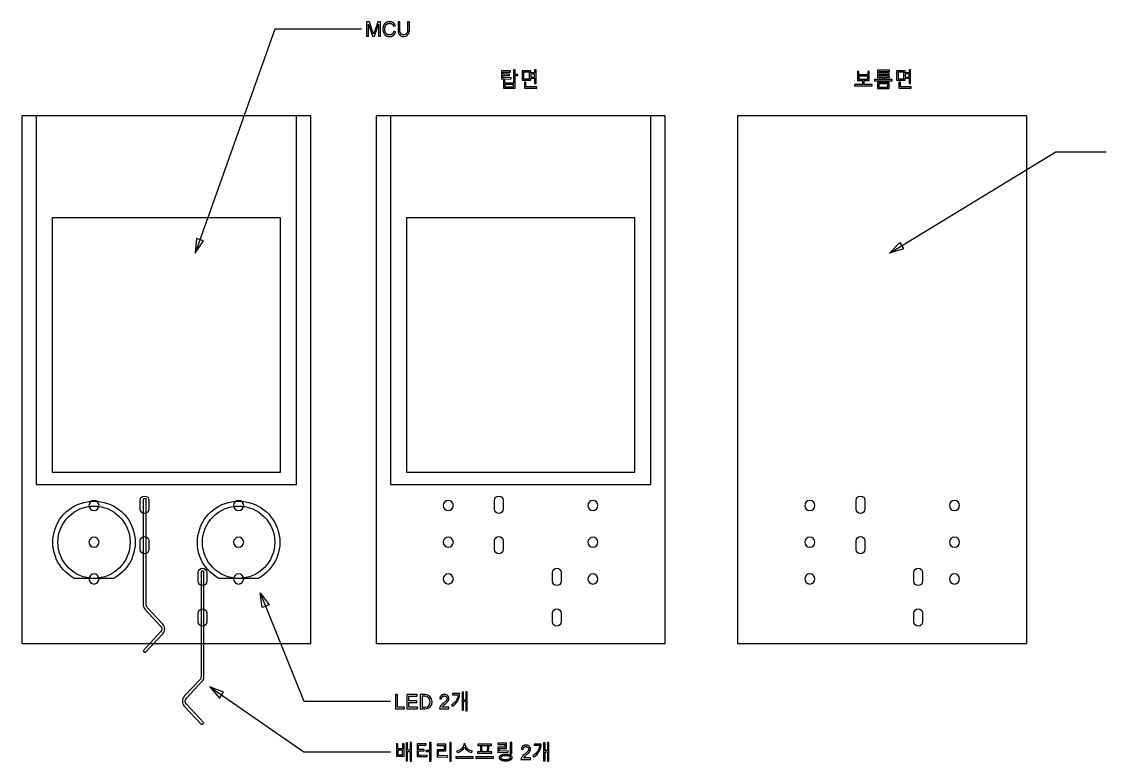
# Model space of a CAD drawing. Header units: millimetres. Extents: x 1 to 126, y -24 to 75.
# Drawn here: x 5.5 to 80.5, y -23.7 to 27.5 of the extents above; entities that cross this region are included whole.
import ezdxf

# ---------------------------------------------------------------- set-up
doc = ezdxf.new("R2010")
doc.units = ezdxf.units.MM
doc.header["$MEASUREMENT"] = 0
doc.layers.add('PCB도면', color=18, linetype='Continuous', true_color=0x000000)

msp = doc.modelspace()

# ---------------------------------------------------------------- linework, layer by layer
at = {"layer": 'PCB도면'}
for points in [[(29, 27), (23, 27), (17.5, 11.5), (18.07, 12.359), (17.599, 12.526), (17.5, 11.5)], [(65.5, 11.5), (66.224, 12.233), (66.484, 11.806), (65.5, 11.5), (77, 18.5), (80.5, 18.5)], [(22, -12), (22.604, -12.836), (22.139, -13.021), (22, -12), (25, -19.5), (31, -19.5)], [(18.5, -18.5), (19.18, -19.275), (19.464, -18.864), (18.5, -18.5), (25, -23), (31, -23)]]:
    msp.add_lwpolyline(points, dxfattribs=at)
for points in [[(29.888, 26.806), (29.835, 26.646), (29.787, 26.793), (29.552, 27.499), (29.353, 27.499), (29.353, 26.503), (29.48, 26.503), (29.48, 27.351), (29.768, 26.503), (29.887, 26.503), (30.177, 27.336), (30.177, 26.503), (30.304, 26.503), (30.304, 27.499), (30.126, 27.499)], [(31.227, 26.852), (31.223, 26.836), (31.219, 26.821), (31.215, 26.807), (31.213, 26.8), (31.21, 26.793), (31.208, 26.786), (31.205, 26.779), (31.202, 26.773), (31.2, 26.766), (31.197, 26.76), (31.194, 26.754), (31.191, 26.748), (31.187, 26.742), (31.184, 26.736), (31.181, 26.73), (31.177, 26.724), (31.174, 26.719), (31.17, 26.714), (31.166, 26.708), (31.162, 26.703), (31.158, 26.698), (31.154, 26.693), (31.15, 26.688), (31.146, 26.684), (31.141, 26.679), (31.137, 26.675), (31.132, 26.671), (31.128, 26.666), (31.123, 26.662), (31.118, 26.658), (31.113, 26.655), (31.108, 26.651), (31.103, 26.647), (31.098, 26.644), (31.093, 26.641), (31.088, 26.637), (31.082, 26.634), (31.077, 26.631), (31.072, 26.629), (31.066, 26.626), (31.061, 26.623), (31.055, 26.621), (31.049, 26.619), (31.044, 26.617), (31.038, 26.614), (31.032, 26.613), (31.026, 26.611), (31.02, 26.609), (31.014, 26.607), (31.008, 26.606), (31.001, 26.605), (30.995, 26.604), (30.989, 26.602), (30.982, 26.602), (30.976, 26.601), (30.969, 26.6), (30.963, 26.6), (30.956, 26.599), (30.949, 26.599), (30.942, 26.599), (30.935, 26.599), (30.924, 26.599), (30.913, 26.599), (30.902, 26.6), (30.891, 26.601), (30.88, 26.603), (30.869, 26.605), (30.858, 26.607), (30.848, 26.61), (30.837, 26.613), (30.827, 26.617), (30.816, 26.621), (30.806, 26.625), (30.796, 26.629), (30.786, 26.634), (30.776, 26.64), (30.766, 26.645), (30.761, 26.648), (30.757, 26.651), (30.752, 26.655), (30.747, 26.658), (30.743, 26.661), (30.738, 26.665), (30.734, 26.668), (30.73, 26.672), (30.726, 26.676), (30.721, 26.679), (30.717, 26.683), (30.713, 26.687), (30.71, 26.691), (30.706, 26.695), (30.702, 26.7), (30.698, 26.704), (30.695, 26.709), (30.691, 26.713), (30.688, 26.718), (30.685, 26.723), (30.681, 26.727), (30.678, 26.732), (30.675, 26.737), (30.672, 26.742), (30.669, 26.748), (30.666, 26.753), (30.663, 26.758), (30.661, 26.764), (30.658, 26.769), (30.656, 26.775), (30.651, 26.787), (30.646, 26.799), (30.642, 26.811), (30.638, 26.823), (30.635, 26.836), (30.631, 26.849), (30.628, 26.863), (30.626, 26.876), (30.623, 26.89), (30.621, 26.904), (30.619, 26.918), (30.618, 26.933), (30.616, 26.947), (30.615, 26.962), (30.615, 26.978), (30.614, 26.993), (30.614, 27.009), (30.614, 27.021), (30.615, 27.033), (30.615, 27.046), (30.616, 27.058), (30.617, 27.07), (30.619, 27.082), (30.62, 27.094), (30.622, 27.106), (30.624, 27.118), (30.626, 27.13), (30.629, 27.141), (30.632, 27.153), (30.635, 27.165), (30.638, 27.177), (30.642, 27.188), (30.645, 27.2), (30.649, 27.211), (30.652, 27.217), (30.654, 27.222), (30.656, 27.228), (30.659, 27.233), (30.661, 27.239), (30.664, 27.244), (30.667, 27.249), (30.669, 27.254), (30.672, 27.259), (30.675, 27.264), (30.678, 27.269), (30.681, 27.274), (30.685, 27.279), (30.688, 27.283), (30.691, 27.288), (30.695, 27.292), (30.699, 27.297), (30.702, 27.301), (30.706, 27.305), (30.71, 27.31), (30.714, 27.314), (30.718, 27.318), (30.722, 27.322), (30.726, 27.326), (30.731, 27.33), (30.735, 27.333), (30.739, 27.337), (30.744, 27.341), (30.749, 27.344), (30.753, 27.348), (30.758, 27.351), (30.763, 27.354), (30.768, 27.358), (30.773, 27.361), (30.779, 27.364), (30.784, 27.367), (30.789, 27.369), (30.794, 27.372), (30.8, 27.374), (30.805, 27.377), (30.811, 27.379), (30.817, 27.381), (30.822, 27.383), (30.828, 27.385), (30.834, 27.387), (30.84, 27.389), (30.846, 27.391), (30.852, 27.392), (30.859, 27.394), (30.865, 27.395), (30.871, 27.396), (30.878, 27.397), (30.884, 27.399), (30.891, 27.399), (30.904, 27.401), (30.918, 27.402), (30.931, 27.403), (30.946, 27.403), (30.958, 27.403), (30.97, 27.402), (30.982, 27.401), (30.988, 27.4), (30.993, 27.4), (30.999, 27.399), (31.005, 27.398), (31.01, 27.397), (31.016, 27.396), (31.021, 27.395), (31.027, 27.393), (31.032, 27.392), (31.037, 27.39), (31.042, 27.389), (31.047, 27.387), (31.052, 27.385), (31.057, 27.383), (31.062, 27.381), (31.067, 27.379), (31.072, 27.377), (31.076, 27.375), (31.081, 27.373), (31.086, 27.37), (31.09, 27.368), (31.094, 27.365), (31.099, 27.362), (31.103, 27.359), (31.107, 27.356), (31.111, 27.353), (31.116, 27.35), (31.12, 27.347), (31.123, 27.343), (31.127, 27.34), (31.131, 27.336), (31.135, 27.333), (31.139, 27.329), (31.142, 27.325), (31.146, 27.321), (31.15, 27.316), (31.153, 27.312), (31.156, 27.308), (31.16, 27.303), (31.163, 27.299), (31.166, 27.294), (31.169, 27.289), (31.173, 27.284), (31.176, 27.279), (31.179, 27.274), (31.182, 27.268), (31.187, 27.257), (31.193, 27.246), (31.198, 27.234), (31.203, 27.221), (31.208, 27.208), (31.212, 27.195), (31.342, 27.226), (31.336, 27.243), (31.334, 27.251), (31.331, 27.259), (31.328, 27.267), (31.325, 27.275), (31.321, 27.283), (31.318, 27.291), (31.314, 27.298), (31.311, 27.306), (31.307, 27.313), (31.303, 27.32), (31.299, 27.327), (31.295, 27.334), (31.291, 27.341), (31.286, 27.348), (31.282, 27.355), (31.277, 27.361), (31.272, 27.368), (31.267, 27.374), (31.262, 27.38), (31.257, 27.386), (31.252, 27.392), (31.247, 27.398), (31.241, 27.403), (31.236, 27.409), (31.23, 27.414), (31.224, 27.42), (31.218, 27.425), (31.212, 27.43), (31.206, 27.435), (31.2, 27.44), (31.193, 27.444), (31.187, 27.449), (31.18, 27.453), (31.174, 27.457), (31.167, 27.461), (31.16, 27.465), (31.153, 27.469), (31.146, 27.473), (31.139, 27.476), (31.131, 27.48), (31.124, 27.483), (31.117, 27.486), (31.109, 27.489), (31.101, 27.492), (31.094, 27.494), (31.086, 27.497), (31.078, 27.499), (31.07, 27.501), (31.062, 27.503), (31.054, 27.505), (31.046, 27.507), (31.037, 27.508), (31.029, 27.51), (31.02, 27.511), (31.011, 27.512), (31.003, 27.513), (30.994, 27.514), (30.985, 27.514), (30.967, 27.515), (30.948, 27.516), (30.932, 27.515), (30.916, 27.515), (30.9, 27.513), (30.884, 27.512), (30.868, 27.51), (30.853, 27.507), (30.837, 27.504), (30.822, 27.501), (30.807, 27.496), (30.792, 27.492), (30.777, 27.487), (30.763, 27.482), (30.749, 27.476), (30.734, 27.469), (30.72, 27.462), (30.707, 27.455), (30.693, 27.447), (30.686, 27.443), (30.68, 27.439), (30.674, 27.435), (30.667, 27.431), (30.661, 27.426), (30.655, 27.422), (30.649, 27.417), (30.643, 27.412), (30.637, 27.407), (30.631, 27.402), (30.626, 27.397), (30.62, 27.392), (30.615, 27.387), (30.61, 27.381), (30.604, 27.376), (30.599, 27.37), (30.594, 27.364), (30.589, 27.358), (30.584, 27.352), (30.58, 27.346), (30.575, 27.34), (30.57, 27.334), (30.566, 27.327), (30.562, 27.321), (30.557, 27.314), (30.553, 27.307), (30.545, 27.294), (30.537, 27.279), (30.53, 27.265), (30.524, 27.25), (30.517, 27.234), (30.512, 27.219), (30.506, 27.203), (30.501, 27.187), (30.497, 27.17), (30.493, 27.154), (30.49, 27.137), (30.487, 27.119), (30.484, 27.101), (30.482, 27.083), (30.48, 27.065), (30.479, 27.046), (30.478, 27.027), (30.478, 27.008), (30.478, 26.99), (30.479, 26.973), (30.48, 26.955), (30.482, 26.938), (30.483, 26.921), (30.486, 26.904), (30.488, 26.887), (30.491, 26.87), (30.495, 26.853), (30.499, 26.837), (30.503, 26.821), (30.508, 26.804), (30.513, 26.788), (30.518, 26.773), (30.524, 26.757), (30.531, 26.741), (30.537, 26.726), (30.545, 26.711), (30.552, 26.697), (30.56, 26.683), (30.564, 26.676), (30.568, 26.669), (30.573, 26.663), (30.577, 26.656), (30.581, 26.65), (30.586, 26.644), (30.591, 26.637), (30.595, 26.631), (30.6, 26.626), (30.605, 26.62), (30.61, 26.614), (30.615, 26.609), (30.621, 26.603), (30.626, 26.598), (30.631, 26.593), (30.637, 26.588), (30.642, 26.583), (30.648, 26.578), (30.654, 26.573), (30.66, 26.568), (30.666, 26.564), (30.672, 26.559), (30.678, 26.555), (30.684, 26.551), (30.69, 26.547), (30.697, 26.543), (30.704, 26.539), (30.71, 26.536), (30.717, 26.532), (30.724, 26.529), (30.731, 26.526), (30.738, 26.522), (30.746, 26.519), (30.753, 26.517), (30.761, 26.514), (30.768, 26.511), (30.776, 26.509), (30.784, 26.506), (30.792, 26.504), (30.8, 26.502), (30.809, 26.5), (30.817, 26.498), (30.834, 26.495), (30.852, 26.492), (30.87, 26.49), (30.888, 26.488), (30.907, 26.487), (30.926, 26.486), (30.946, 26.486), (30.966, 26.486), (30.975, 26.486), (30.984, 26.487), (30.994, 26.488), (31.003, 26.489), (31.012, 26.49), (31.021, 26.491), (31.03, 26.492), (31.039, 26.494), (31.048, 26.496), (31.056, 26.498), (31.065, 26.5), (31.073, 26.502), (31.082, 26.504), (31.09, 26.507), (31.098, 26.51), (31.106, 26.513), (31.114, 26.516), (31.122, 26.519), (31.13, 26.522), (31.137, 26.526), (31.145, 26.53), (31.153, 26.534), (31.16, 26.538), (31.167, 26.542), (31.175, 26.546), (31.182, 26.551), (31.189, 26.555), (31.196, 26.56), (31.202, 26.565), (31.209, 26.571), (31.216, 26.576), (31.222, 26.582), (31.229, 26.587), (31.235, 26.593), (31.241, 26.599), (31.247, 26.605), (31.253, 26.612), (31.259, 26.618), (31.265, 26.625), (31.27, 26.632), (31.276, 26.639), (31.281, 26.646), (31.286, 26.653), (31.291, 26.66), (31.296, 26.668), (31.301, 26.675), (31.305, 26.683), (31.31, 26.691), (31.314, 26.699), (31.318, 26.708), (31.322, 26.716), (31.326, 26.725), (31.33, 26.733), (31.334, 26.742), (31.337, 26.751), (31.341, 26.76), (31.347, 26.779), (31.353, 26.799), (31.359, 26.819)], [(38.869, 23.635), (38.781, 23.635), (38.781, 23.791), (39.233, 23.791), (39.233, 23.88), (38.781, 23.88), (38.781, 24.034), (39.3, 24.034), (39.3, 24.123), (38.681, 24.123), (38.681, 23.546), (39.347, 23.559), (39.34, 23.645)], [(39.613, 23.781), (39.81, 23.781), (39.81, 23.871), (39.613, 23.871), (39.613, 24.188), (39.512, 24.188), (39.512, 23.511), (39.613, 23.511)], [(40.968, 23.231), (41.07, 23.231), (41.07, 24.188), (40.968, 24.188), (40.968, 23.985), (40.707, 23.985), (40.707, 24.114), (40.105, 24.114), (40.105, 23.47), (40.707, 23.47), (40.707, 23.599), (40.968, 23.599)], [(40.605, 24.024), (40.207, 24.024), (40.207, 23.56), (40.605, 23.56)], [(63.747, 23.446), (64.106, 23.446), (64.106, 24.075), (64.006, 24.075), (64.006, 23.849), (63.385, 23.849), (63.385, 24.075), (63.284, 24.075), (63.284, 23.446), (63.644, 23.446), (63.644, 23.164), (63.088, 23.164), (63.088, 23.074), (64.304, 23.074), (64.304, 23.164), (63.747, 23.164)], [(64.479, 23.421), (65.695, 23.421), (65.695, 23.51), (65.139, 23.51), (65.139, 23.645), (65.514, 23.645), (65.514, 23.736), (64.782, 23.736), (64.782, 23.857), (65.475, 23.857), (65.475, 23.945), (64.782, 23.945), (64.782, 24.069), (65.497, 24.069), (65.497, 24.159), (64.681, 24.159), (64.681, 23.645), (65.037, 23.645), (65.037, 23.51), (64.479, 23.51)], [(66.859, 23.231), (66.961, 23.231), (66.961, 24.188), (66.859, 24.188), (66.859, 23.985), (66.598, 23.985), (66.598, 24.114), (65.997, 24.114), (65.997, 23.47), (66.598, 23.47), (66.598, 23.599), (66.859, 23.599)], [(66.497, 24.024), (66.099, 24.024), (66.099, 23.56), (66.497, 23.56)], [(38.816, 22.914), (39.613, 22.914), (39.613, 23.438), (39.513, 23.438), (39.513, 23.255), (38.916, 23.255), (38.916, 23.438), (38.816, 23.438)], [(40.268, 22.915), (41.11, 22.915), (41.11, 23.005), (40.37, 23.005), (40.37, 23.328), (40.268, 23.328)], [(40.968, 23.897), (40.707, 23.897), (40.707, 23.686), (40.968, 23.686)], [(64.006, 23.757), (63.385, 23.757), (63.385, 23.539), (64.006, 23.539)], [(64.678, 22.904), (65.496, 22.904), (65.496, 23.312), (64.678, 23.312)], [(66.16, 22.915), (67.001, 22.915), (67.001, 23.005), (66.262, 23.005), (66.262, 23.328), (66.16, 23.328)], [(66.859, 23.897), (66.598, 23.897), (66.598, 23.686), (66.859, 23.686)], [(39.513, 23.166), (38.916, 23.166), (38.916, 23.003), (39.513, 23.003)], [(65.396, 23.221), (64.778, 23.221), (64.778, 22.995), (65.396, 22.995)], [(5.5, 21), (5.5, -15.5), (25.5, -15.5), (25.5, 21)], [(6.5, -4.5), (24.5, -4.5), (24.5, 21), (6.5, 21)], [(30, 21), (30, -15.5), (50, -15.5), (50, 21)], [(31, -4.5), (49, -4.5), (49, 21), (31, 21)], [(55, 21), (55, -15.5), (75, -15.5), (75, 21)], [(23.4, -3.645), (23.4, 13.955), (7.6, 13.955), (7.6, -3.645)], [(47.9, -3.645), (47.9, 13.955), (32.1, 13.955), (32.1, -3.645)], [(31.352, -20.033), (31.974, -20.033), (31.974, -19.915), (31.484, -19.915), (31.484, -19.037), (31.352, -19.037)], [(32.134, -20.033), (32.877, -20.033), (32.877, -19.915), (32.266, -19.915), (32.266, -19.576), (32.817, -19.576), (32.817, -19.459), (32.266, -19.459), (32.266, -19.154), (32.854, -19.154), (32.854, -19.037), (32.134, -19.037)], [(36.212, -20.155), (36.313, -20.155), (36.313, -18.844), (36.212, -18.844), (36.212, -19.414), (36.049, -19.414), (36.049, -18.871), (35.949, -18.871), (35.949, -20.115), (36.049, -20.115), (36.049, -19.504), (36.212, -19.504)], [(31.416, -23.3), (31.944, -23.3), (31.944, -22.439), (31.842, -22.439), (31.842, -22.789), (31.516, -22.789), (31.516, -22.439), (31.416, -22.439)], [(32.352, -23.655), (32.454, -23.655), (32.454, -22.344), (32.352, -22.344), (32.352, -22.88), (32.189, -22.88), (32.189, -22.371), (32.089, -22.371), (32.089, -23.615), (32.189, -23.615), (32.189, -22.971), (32.352, -22.971)], [(33.107, -23.243), (32.95, -23.243), (32.95, -22.921), (33.333, -22.921), (33.333, -22.833), (32.95, -22.833), (32.95, -22.548), (33.476, -22.548), (33.476, -22.456), (32.849, -22.456), (32.849, -23.332), (33.548, -23.314), (33.541, -23.226)], [(33.704, -23.655), (33.806, -23.655), (33.806, -22.344), (33.704, -22.344), (33.704, -22.897), (33.447, -22.897), (33.447, -22.986), (33.704, -22.986)], [(34.219, -23.372), (34.957, -23.342), (34.945, -23.254), (34.321, -23.282), (34.321, -22.94), (34.819, -22.94), (34.819, -22.46), (34.219, -22.46), (34.219, -22.55), (34.717, -22.55), (34.717, -22.853), (34.219, -22.853)], [(35.094, -23.655), (35.196, -23.655), (35.196, -22.344), (35.094, -22.344)], [(37.032, -22.469), (37.032, -22.56), (37.99, -22.56), (37.99, -22.469)], [(39.147, -23.023), (39.132, -22.935), (38.533, -22.957), (38.533, -22.759), (39.019, -22.759), (39.019, -22.4), (38.433, -22.4), (38.433, -22.489), (38.919, -22.489), (38.919, -22.671), (38.433, -22.671), (38.433, -23.047)], [(39.282, -23.13), (39.384, -23.13), (39.384, -22.344), (39.282, -22.344)], [(41.853, -23.655), (41.954, -23.655), (41.954, -22.344), (41.853, -22.344), (41.853, -22.914), (41.69, -22.914), (41.69, -22.371), (41.59, -22.371), (41.59, -23.615), (41.69, -23.615), (41.69, -23.004), (41.853, -23.004)], [(31.842, -22.878), (31.516, -22.878), (31.516, -23.211), (31.842, -23.211)], [(37.785, -22.997), (37.804, -22.628), (37.704, -22.628), (37.685, -22.997), (37.334, -22.997), (37.317, -22.628), (37.217, -22.628), (37.234, -22.997), (37.016, -22.997), (37.016, -23.086), (38.006, -23.086), (38.006, -22.997)], [(36.728, -23.435), (36.728, -23.345), (35.512, -23.345), (35.512, -23.435)], [(36.903, -23.446), (38.119, -23.446), (38.119, -23.356), (36.903, -23.356)]]:
    msp.add_lwpolyline(points, close=True, dxfattribs=at)
for points in [[(32.306, 26.923), (32.306, 27.499), (32.175, 27.499), (32.175, 26.924, -1.253764), (31.655, 26.924), (31.655, 27.499), (31.523, 27.499), (31.523, 26.923, 1.117104)], [(11.868, -11), (9.132, -11, -3.909695)], [(13.7, -5.6, -1), (14.3, -5.6), (14.3, -6.2, -1), (13.7, -6.2)], [(14.181, -13.008, -0.189969), (14.1, -12.803), (14.1, -5.5), (13.9, -5.5), (13.9, -12.803, 0.189969), (14.034, -13.144), (15.109, -14.295, -0.394163), (15.109, -14.705), (13.9, -16), (14.046, -16.136), (15.255, -14.841, 0.394163), (15.255, -14.159)], [(21.868, -11), (19.132, -11, -3.909695)], [(38.2, -5.6, -1), (38.8, -5.6), (38.8, -6.2, -1), (38.2, -6.2)], [(63.2, -5.6, -1), (63.8, -5.6), (63.8, -6.2, -1), (63.2, -6.2)], [(13.7, -8.4, -1), (14.3, -8.4), (14.3, -9, -1), (13.7, -9)], [(38.2, -8.4, -1), (38.8, -8.4), (38.8, -9, -1), (38.2, -9)], [(63.2, -8.4, -1), (63.8, -8.4), (63.8, -9, -1), (63.2, -9)], [(17.9, -17.803, -0.189969), (17.819, -18.008), (16.745, -19.159, 0.394163), (16.745, -19.841), (17.954, -21.136), (18.1, -21), (16.891, -19.705, -0.394163), (16.891, -19.295), (17.966, -18.144, 0.189969), (18.1, -17.803), (18.1, -10.5), (17.9, -10.5)], [(17.7, -10.6, -1), (18.3, -10.6), (18.3, -11.2, -1), (17.7, -11.2)], [(42.2, -10.6, -1), (42.8, -10.6), (42.8, -11.2, -1), (42.2, -11.2)], [(67.2, -10.6, -1), (67.8, -10.6), (67.8, -11.2, -1), (67.2, -11.2)], [(17.7, -13.4, -1), (18.3, -13.4), (18.3, -14, -1), (17.7, -14)], [(42.2, -13.4, -1), (42.8, -13.4), (42.8, -14, -1), (42.2, -14)], [(67.2, -13.4, -1), (67.8, -13.4), (67.8, -14, -1), (67.2, -14)], [(33.418, -20.033, 0.955563), (33.402, -19.037), (33.059, -19.037), (33.059, -20.033)], [(33.404, -19.915, 0.921655), (33.4, -19.154), (33.191, -19.154), (33.191, -19.915)], [(34.385, -20.033), (35.043, -20.033), (35.043, -19.915), (34.555, -19.915), (34.748, -19.724), (34.809, -19.671), (34.861, -19.624), (34.883, -19.603), (34.903, -19.583), (34.921, -19.565), (34.936, -19.548), (34.95, -19.532), (34.963, -19.517), (34.969, -19.509), (34.974, -19.501), (34.98, -19.494), (34.985, -19.486), (34.99, -19.478), (34.995, -19.471), (34.999, -19.463), (35.003, -19.456), (35.007, -19.448), (35.011, -19.441), (35.014, -19.434), (35.018, -19.427), (35.021, -19.419), (35.023, -19.412), (35.026, -19.405), (35.028, -19.398), (35.031, -19.39), (35.033, -19.383), (35.034, -19.376), (35.036, -19.368), (35.037, -19.361), (35.039, -19.354), (35.04, -19.346), (35.041, -19.339), (35.041, -19.331), (35.042, -19.324), (35.042, -19.317), (35.042, -19.309), (35.042, -19.302), (35.042, -19.295), (35.041, -19.287), (35.041, -19.28), (35.04, -19.273), (35.039, -19.266), (35.038, -19.26), (35.037, -19.253), (35.036, -19.246), (35.034, -19.239), (35.032, -19.233), (35.03, -19.226), (35.028, -19.22), (35.026, -19.214), (35.024, -19.207), (35.021, -19.201), (35.019, -19.195), (35.016, -19.189), (35.013, -19.183), (35.009, -19.177), (35.006, -19.171), (35.003, -19.165), (34.999, -19.16), (34.995, -19.154), (34.991, -19.149), (34.987, -19.143), (34.983, -19.138), (34.978, -19.133), (34.973, -19.127), (34.969, -19.122), (34.964, -19.117), (34.959, -19.112), (34.953, -19.107), (34.948, -19.102), (34.942, -19.098), (34.937, -19.093), (34.931, -19.089), (34.925, -19.085), (34.919, -19.081), (34.913, -19.077), (34.907, -19.074), (34.9, -19.07), (34.894, -19.067), (34.887, -19.064), (34.881, -19.061), (34.874, -19.058), (34.867, -19.055), (34.86, -19.052), (34.853, -19.05), (34.846, -19.048), (34.838, -19.046), (34.831, -19.044), (34.823, -19.042), (34.815, -19.04), (34.808, -19.039), (34.8, -19.038), (34.792, -19.036), (34.783, -19.035), (34.775, -19.035), (34.767, -19.034), (34.758, -19.033), (34.749, -19.033), (34.741, -19.033), (34.732, -19.033), (34.714, -19.033), (34.706, -19.033), (34.697, -19.034), (34.689, -19.034), (34.68, -19.035), (34.672, -19.036), (34.664, -19.037), (34.656, -19.038), (34.649, -19.04), (34.641, -19.041), (34.633, -19.043), (34.626, -19.045), (34.618, -19.047), (34.611, -19.049), (34.604, -19.051), (34.597, -19.054), (34.59, -19.056), (34.583, -19.059), (34.577, -19.062), (34.57, -19.064), (34.564, -19.068), (34.557, -19.071), (34.551, -19.074), (34.545, -19.078), (34.539, -19.081), (34.533, -19.085), (34.527, -19.089), (34.522, -19.093), (34.516, -19.098), (34.511, -19.102), (34.505, -19.107), (34.5, -19.111), (34.495, -19.116), (34.49, -19.121), (34.485, -19.126), (34.481, -19.131), (34.476, -19.137), (34.472, -19.142), (34.468, -19.148), (34.464, -19.153), (34.46, -19.159), (34.456, -19.165), (34.452, -19.171), (34.449, -19.177), (34.445, -19.184), (34.442, -19.19), (34.439, -19.197), (34.436, -19.204), (34.433, -19.21), (34.431, -19.217), (34.428, -19.225), (34.426, -19.232), (34.423, -19.239), (34.421, -19.247), (34.419, -19.255), (34.417, -19.262), (34.416, -19.27), (34.414, -19.278), (34.413, -19.287), (34.411, -19.295), (34.41, -19.303), (34.409, -19.312), (34.408, -19.321), (34.534, -19.334), (34.534, -19.328), (34.534, -19.322), (34.535, -19.316), (34.535, -19.311), (34.535, -19.305), (34.536, -19.3), (34.537, -19.294), (34.538, -19.289), (34.538, -19.284), (34.54, -19.279), (34.541, -19.274), (34.542, -19.269), (34.543, -19.264), (34.545, -19.259), (34.546, -19.255), (34.548, -19.25), (34.549, -19.245), (34.551, -19.241), (34.553, -19.237), (34.555, -19.232), (34.557, -19.228), (34.56, -19.224), (34.562, -19.22), (34.564, -19.216), (34.567, -19.212), (34.57, -19.208), (34.572, -19.204), (34.575, -19.201), (34.578, -19.197), (34.581, -19.194), (34.584, -19.19), (34.588, -19.187), (34.591, -19.184), (34.594, -19.18), (34.598, -19.177), (34.601, -19.174), (34.605, -19.172), (34.609, -19.169), (34.613, -19.166), (34.616, -19.164), (34.62, -19.161), (34.624, -19.159), (34.628, -19.157), (34.632, -19.155), (34.637, -19.153), (34.641, -19.151), (34.645, -19.149), (34.649, -19.147), (34.654, -19.145), (34.658, -19.144), (34.663, -19.143), (34.668, -19.141), (34.672, -19.14), (34.677, -19.139), (34.682, -19.138), (34.687, -19.137), (34.692, -19.136), (34.697, -19.136), (34.702, -19.135), (34.707, -19.135), (34.713, -19.134), (34.718, -19.134), (34.723, -19.134), (34.729, -19.134), (34.734, -19.134), (34.739, -19.134), (34.744, -19.134), (34.749, -19.135), (34.754, -19.135), (34.759, -19.136), (34.764, -19.136), (34.769, -19.137), (34.773, -19.138), (34.778, -19.139), (34.783, -19.14), (34.787, -19.141), (34.792, -19.142), (34.796, -19.143), (34.8, -19.145), (34.805, -19.146), (34.809, -19.148), (34.813, -19.15), (34.817, -19.152), (34.821, -19.153), (34.825, -19.155), (34.829, -19.158), (34.833, -19.16), (34.836, -19.162), (34.84, -19.165), (34.844, -19.167), (34.847, -19.17), (34.851, -19.172), (34.854, -19.175), (34.858, -19.178), (34.861, -19.181), (34.864, -19.184), (34.87, -19.19), (34.873, -19.194), (34.876, -19.197), (34.879, -19.2), (34.882, -19.204), (34.885, -19.207), (34.887, -19.21), (34.889, -19.214), (34.892, -19.217), (34.894, -19.221), (34.896, -19.225), (34.898, -19.228), (34.9, -19.232), (34.902, -19.236), (34.903, -19.239), (34.905, -19.243), (34.906, -19.247), (34.908, -19.251), (34.909, -19.255), (34.91, -19.259), (34.911, -19.263), (34.912, -19.267), (34.913, -19.271), (34.914, -19.276), (34.915, -19.28), (34.915, -19.284), (34.916, -19.289), (34.916, -19.293), (34.916, -19.297), (34.916, -19.302), (34.916, -19.306), (34.916, -19.311), (34.916, -19.315), (34.916, -19.319), (34.916, -19.324), (34.915, -19.328), (34.914, -19.333), (34.914, -19.337), (34.913, -19.342), (34.912, -19.346), (34.911, -19.351), (34.91, -19.355), (34.908, -19.36), (34.907, -19.364), (34.906, -19.369), (34.904, -19.373), (34.902, -19.378), (34.9, -19.383), (34.898, -19.387), (34.896, -19.392), (34.894, -19.396), (34.892, -19.401), (34.889, -19.406), (34.884, -19.415), (34.879, -19.425), (34.873, -19.434), (34.866, -19.444), (34.859, -19.454), (34.852, -19.464), (34.843, -19.474), (34.834, -19.485), (34.824, -19.496), (34.813, -19.508), (34.802, -19.52), (34.776, -19.545), (34.747, -19.572), (34.715, -19.601), (34.64, -19.664, 0.236906)], [(35.786, -18.959), (35.291, -18.959), (35.291, -19.048), (35.679, -19.048, -0.23943), (35.213, -19.772), (35.293, -19.842, 0.248528)], [(36.118, -22.685, 0.179428), (36.604, -23.043), (36.676, -22.962, -0.316172), (36.171, -22.52), (36.171, -22.45), (36.067, -22.45), (36.067, -22.52, -0.318222), (35.563, -22.963), (35.632, -23.044, 0.192184)], [(41.427, -22.459), (40.932, -22.459), (40.932, -22.548), (41.32, -22.548, -0.23943), (40.854, -23.272), (40.935, -23.342, 0.248528)], [(40.026, -23.533), (40.685, -23.533), (40.685, -23.415), (40.196, -23.415), (40.389, -23.224), (40.45, -23.171), (40.502, -23.124), (40.525, -23.103), (40.545, -23.083), (40.562, -23.065), (40.577, -23.048), (40.591, -23.032), (40.604, -23.017), (40.61, -23.009), (40.616, -23.001), (40.621, -22.994), (40.626, -22.986), (40.631, -22.978), (40.636, -22.971), (40.64, -22.963), (40.645, -22.956), (40.649, -22.948), (40.652, -22.941), (40.656, -22.934), (40.659, -22.927), (40.662, -22.919), (40.665, -22.912), (40.667, -22.905), (40.67, -22.898), (40.672, -22.89), (40.674, -22.883), (40.676, -22.876), (40.677, -22.868), (40.679, -22.861), (40.68, -22.854), (40.681, -22.846), (40.682, -22.839), (40.683, -22.831), (40.683, -22.824), (40.683, -22.817), (40.683, -22.809), (40.683, -22.802), (40.683, -22.795), (40.683, -22.787), (40.682, -22.78), (40.681, -22.773), (40.68, -22.766), (40.679, -22.76), (40.678, -22.753), (40.677, -22.746), (40.675, -22.739), (40.674, -22.733), (40.672, -22.726), (40.67, -22.72), (40.667, -22.714), (40.665, -22.707), (40.663, -22.701), (40.66, -22.695), (40.657, -22.689), (40.654, -22.683), (40.651, -22.677), (40.647, -22.671), (40.644, -22.665), (40.64, -22.66), (40.636, -22.654), (40.632, -22.649), (40.628, -22.643), (40.624, -22.638), (40.619, -22.633), (40.615, -22.627), (40.61, -22.622), (40.605, -22.617), (40.6, -22.612), (40.595, -22.607), (40.589, -22.602), (40.584, -22.598), (40.578, -22.593), (40.572, -22.589), (40.566, -22.585), (40.56, -22.581), (40.554, -22.577), (40.548, -22.574), (40.542, -22.57), (40.535, -22.567), (40.529, -22.564), (40.522, -22.561), (40.515, -22.558), (40.508, -22.555), (40.501, -22.552), (40.494, -22.55), (40.487, -22.548), (40.48, -22.546), (40.472, -22.544), (40.464, -22.542), (40.457, -22.54), (40.449, -22.539), (40.441, -22.538), (40.433, -22.536), (40.425, -22.535), (40.416, -22.535), (40.408, -22.534), (40.399, -22.533), (40.391, -22.533), (40.382, -22.533), (40.373, -22.533), (40.355, -22.533), (40.347, -22.533), (40.338, -22.534), (40.33, -22.534), (40.322, -22.535), (40.314, -22.536), (40.306, -22.537), (40.298, -22.538), (40.29, -22.54), (40.282, -22.541), (40.275, -22.543), (40.267, -22.545), (40.26, -22.547), (40.253, -22.549), (40.245, -22.551), (40.238, -22.554), (40.232, -22.556), (40.225, -22.559), (40.218, -22.562), (40.211, -22.564), (40.205, -22.568), (40.199, -22.571), (40.192, -22.574), (40.186, -22.578), (40.18, -22.581), (40.174, -22.585), (40.169, -22.589), (40.163, -22.593), (40.157, -22.598), (40.152, -22.602), (40.147, -22.607), (40.142, -22.611), (40.136, -22.616), (40.132, -22.621), (40.127, -22.626), (40.122, -22.631), (40.118, -22.637), (40.113, -22.642), (40.109, -22.648), (40.105, -22.653), (40.101, -22.659), (40.097, -22.665), (40.094, -22.671), (40.09, -22.677), (40.087, -22.684), (40.083, -22.69), (40.08, -22.697), (40.077, -22.704), (40.075, -22.71), (40.072, -22.717), (40.069, -22.725), (40.067, -22.732), (40.065, -22.739), (40.062, -22.747), (40.061, -22.755), (40.059, -22.762), (40.057, -22.77), (40.055, -22.778), (40.054, -22.787), (40.053, -22.795), (40.051, -22.803), (40.05, -22.812), (40.05, -22.821), (40.175, -22.834), (40.175, -22.828), (40.176, -22.822), (40.176, -22.816), (40.176, -22.811), (40.177, -22.805), (40.177, -22.8), (40.178, -22.794), (40.179, -22.789), (40.18, -22.784), (40.181, -22.779), (40.182, -22.774), (40.183, -22.769), (40.184, -22.764), (40.186, -22.759), (40.187, -22.755), (40.189, -22.75), (40.191, -22.745), (40.193, -22.741), (40.195, -22.737), (40.197, -22.732), (40.199, -22.728), (40.201, -22.724), (40.203, -22.72), (40.206, -22.716), (40.208, -22.712), (40.211, -22.708), (40.214, -22.704), (40.217, -22.701), (40.219, -22.697), (40.223, -22.694), (40.226, -22.69), (40.229, -22.687), (40.232, -22.684), (40.236, -22.68), (40.239, -22.677), (40.243, -22.674), (40.246, -22.672), (40.25, -22.669), (40.254, -22.666), (40.258, -22.664), (40.262, -22.661), (40.266, -22.659), (40.27, -22.657), (40.274, -22.655), (40.278, -22.653), (40.282, -22.651), (40.286, -22.649), (40.291, -22.647), (40.295, -22.645), (40.3, -22.644), (40.304, -22.643), (40.309, -22.641), (40.314, -22.64), (40.318, -22.639), (40.323, -22.638), (40.328, -22.637), (40.333, -22.636), (40.338, -22.636), (40.344, -22.635), (40.349, -22.635), (40.354, -22.634), (40.359, -22.634), (40.365, -22.634), (40.37, -22.634), (40.375, -22.634), (40.381, -22.634), (40.386, -22.634), (40.391, -22.635), (40.396, -22.635), (40.4, -22.636), (40.405, -22.636), (40.41, -22.637), (40.415, -22.638), (40.419, -22.639), (40.424, -22.64), (40.428, -22.641), (40.433, -22.642), (40.437, -22.643), (40.442, -22.645), (40.446, -22.646), (40.45, -22.648), (40.454, -22.65), (40.458, -22.652), (40.462, -22.653), (40.466, -22.655), (40.47, -22.658), (40.474, -22.66), (40.478, -22.662), (40.481, -22.665), (40.485, -22.667), (40.489, -22.67), (40.492, -22.672), (40.495, -22.675), (40.499, -22.678), (40.502, -22.681), (40.505, -22.684), (40.512, -22.69), (40.515, -22.694), (40.518, -22.697), (40.521, -22.7), (40.523, -22.704), (40.526, -22.707), (40.528, -22.71), (40.531, -22.714), (40.533, -22.717), (40.535, -22.721), (40.537, -22.725), (40.539, -22.728), (40.541, -22.732), (40.543, -22.736), (40.545, -22.739), (40.546, -22.743), (40.548, -22.747), (40.549, -22.751), (40.55, -22.755), (40.552, -22.759), (40.553, -22.763), (40.554, -22.767), (40.554, -22.771), (40.555, -22.776), (40.556, -22.78), (40.556, -22.784), (40.557, -22.789), (40.557, -22.793), (40.558, -22.797), (40.558, -22.802), (40.558, -22.806), (40.558, -22.811), (40.558, -22.815), (40.557, -22.819), (40.557, -22.824), (40.556, -22.828), (40.556, -22.833), (40.555, -22.837), (40.554, -22.842), (40.553, -22.846), (40.552, -22.851), (40.551, -22.855), (40.55, -22.86), (40.548, -22.864), (40.547, -22.869), (40.545, -22.873), (40.543, -22.878), (40.542, -22.883), (40.54, -22.887), (40.538, -22.892), (40.535, -22.896), (40.533, -22.901), (40.531, -22.906), (40.526, -22.915), (40.52, -22.925), (40.514, -22.934), (40.508, -22.944), (40.501, -22.954), (40.493, -22.964), (40.485, -22.974), (40.476, -22.985), (40.466, -22.996), (40.455, -23.008), (40.443, -23.02), (40.417, -23.045), (40.388, -23.072), (40.356, -23.101), (40.281, -23.164, 0.236906)]]:
    msp.add_lwpolyline(points, format="xyb", close=True, dxfattribs=at)
for centre in [(10.5, -8.5), (20.5, -8.5)]:
    msp.add_circle(centre, 2.5, dxfattribs=at)
at = {"layer": 'PCB도면', "extrusion": (0, 0, -1)}
for centre in [(-10.5, -5.96), (-20.5, -5.96), (-35, -5.96), (-45, -5.96), (-60, -5.96), (-70, -5.96), (-10.5, -8.5), (-20.5, -8.5), (-35, -8.5), (-45, -8.5), (-60, -8.5), (-70, -8.5), (-10.5, -11.04), (-20.5, -11.04), (-35, -11.04), (-45, -11.04), (-60, -11.04), (-70, -11.04)]:
    msp.add_circle(centre, 0.35, dxfattribs=at)
at = {"layer": 'PCB도면'}
for points, knots in [([(38.966, -23.641), (39.174, -23.641), (39.284, -23.575), (39.395, -23.509), (39.395, -23.399), (39.395, -23.289), (39.284, -23.224), (39.173, -23.157), (38.966, -23.157), (38.759, -23.157), (38.648, -23.223), (38.537, -23.288), (38.537, -23.399), (38.537, -23.51), (38.648, -23.575), (38.759, -23.641), (38.966, -23.641)], [-8, -8, -8, -7, -7, -6, -6, -5, -5, -4, -4, -3, -3, -2, -2, -1, -1, 0, 0, 0]), ([(38.966, -23.243), (38.808, -23.243), (38.726, -23.285), (38.645, -23.327), (38.645, -23.399), (38.645, -23.471), (38.728, -23.514), (38.811, -23.555), (38.966, -23.555), (39.122, -23.555), (39.204, -23.513), (39.286, -23.471), (39.286, -23.399), (39.286, -23.327), (39.205, -23.285), (39.125, -23.243), (38.966, -23.243)], [0, 0, 0, 1, 1, 2, 2, 3, 3, 4, 4, 5, 5, 6, 6, 7, 7, 8, 8, 8])]:
    msp.add_open_spline(points, degree=2, knots=knots, dxfattribs=at)

doc.saveas('drawing.dxf')
